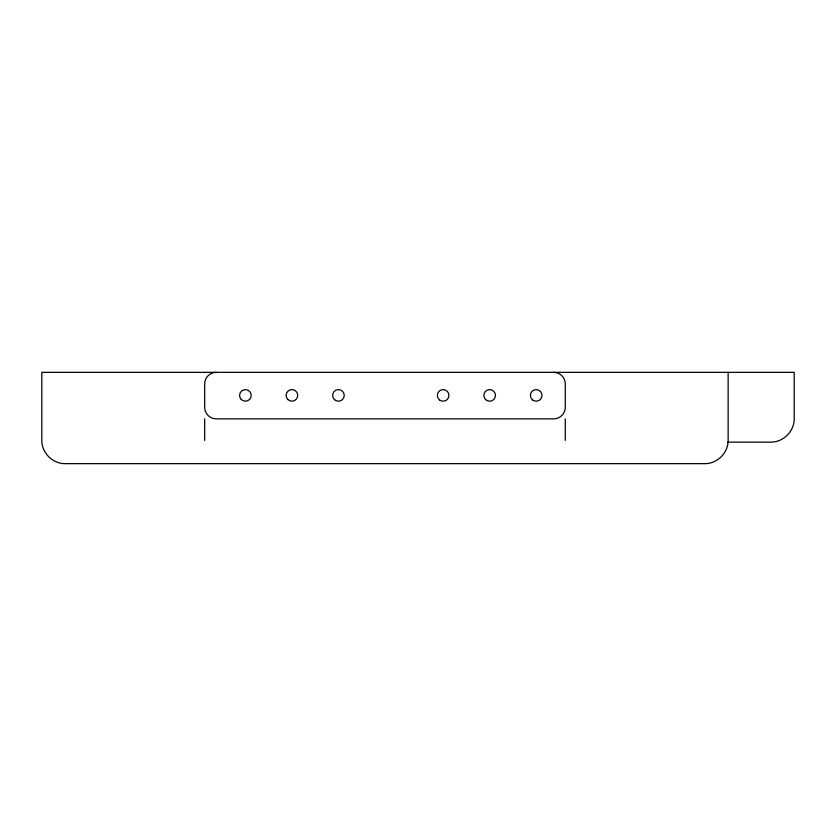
<?xml version="1.0" encoding="UTF-8"?>
<svg xmlns="http://www.w3.org/2000/svg" width="836" height="836" viewBox="0 0 836 836"><rect width="100%" height="100%" fill="white"/><g stroke="black" fill="none" stroke-linecap="round" stroke-linejoin="round"><path stroke-width="1.25" d="M727.738 442.139L770.917 442.139C783.374 442.213 794.273 431.334 794.2 418.867L794.2 372.344L41.8 372.344L41.8 440.394C41.727 452.851 52.626 463.74 65.083 463.656L704.863 463.656C717.309 463.74 728.219 452.851 728.146 440.394L728.146 372.344M565.282 418.867L565.282 440.394M204.663 418.867L204.663 440.394M216.294 372.344A11.631 11.631 0 0 0 204.663 383.975L204.663 407.236A11.631 11.631 0 0 0 216.294 418.867L553.651 418.867A11.631 11.631 0 0 0 565.282 407.236L565.282 383.975A11.631 11.631 0 0 0 553.651 372.344M241.27 399.503A5.821 5.821 0 0 0 250.999 396.901A5.821 5.821 0 0 0 243.872 389.775A5.821 5.821 0 0 0 241.27 399.503M287.887 399.587A5.821 5.821 0 0 0 297.564 396.776A5.821 5.821 0 0 0 290.291 389.806A5.821 5.821 0 0 0 287.887 399.587M335.351 400.319A5.821 5.821 0 0 0 344.254 395.606A5.821 5.821 0 0 0 335.727 390.255A5.821 5.821 0 0 0 335.351 400.319M439.684 400.068A5.821 5.821 0 0 0 448.922 396.055A5.821 5.821 0 0 0 440.823 390.057A5.821 5.821 0 0 0 439.684 400.068M486.761 400.434A5.821 5.821 0 0 0 495.487 395.397A5.821 5.821 0 0 0 486.761 390.36A5.821 5.821 0 0 0 486.761 400.434M532.595 399.953A5.821 5.821 0 0 0 541.958 396.233A5.821 5.821 0 0 0 534.058 389.984A5.821 5.821 0 0 0 532.595 399.953"/></g></svg>
